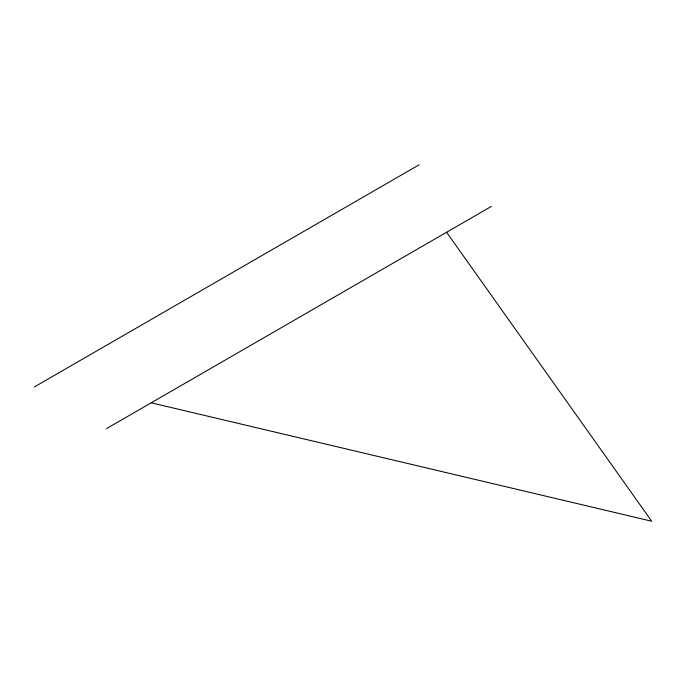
<?xml version="1.0" encoding="UTF-8"?>
<svg xmlns="http://www.w3.org/2000/svg" width="686" height="686" viewBox="0 0 686 686"><rect width="100%" height="100%" fill="white"/><g stroke="black" fill="none" stroke-linecap="round" stroke-linejoin="round"><path stroke-width="1.03" d="M34.3 386.981L419.172 164.777M106.467 428.639L491.339 206.435M151.22 402.802L651.7 521.223L446.586 232.28"/></g></svg>
